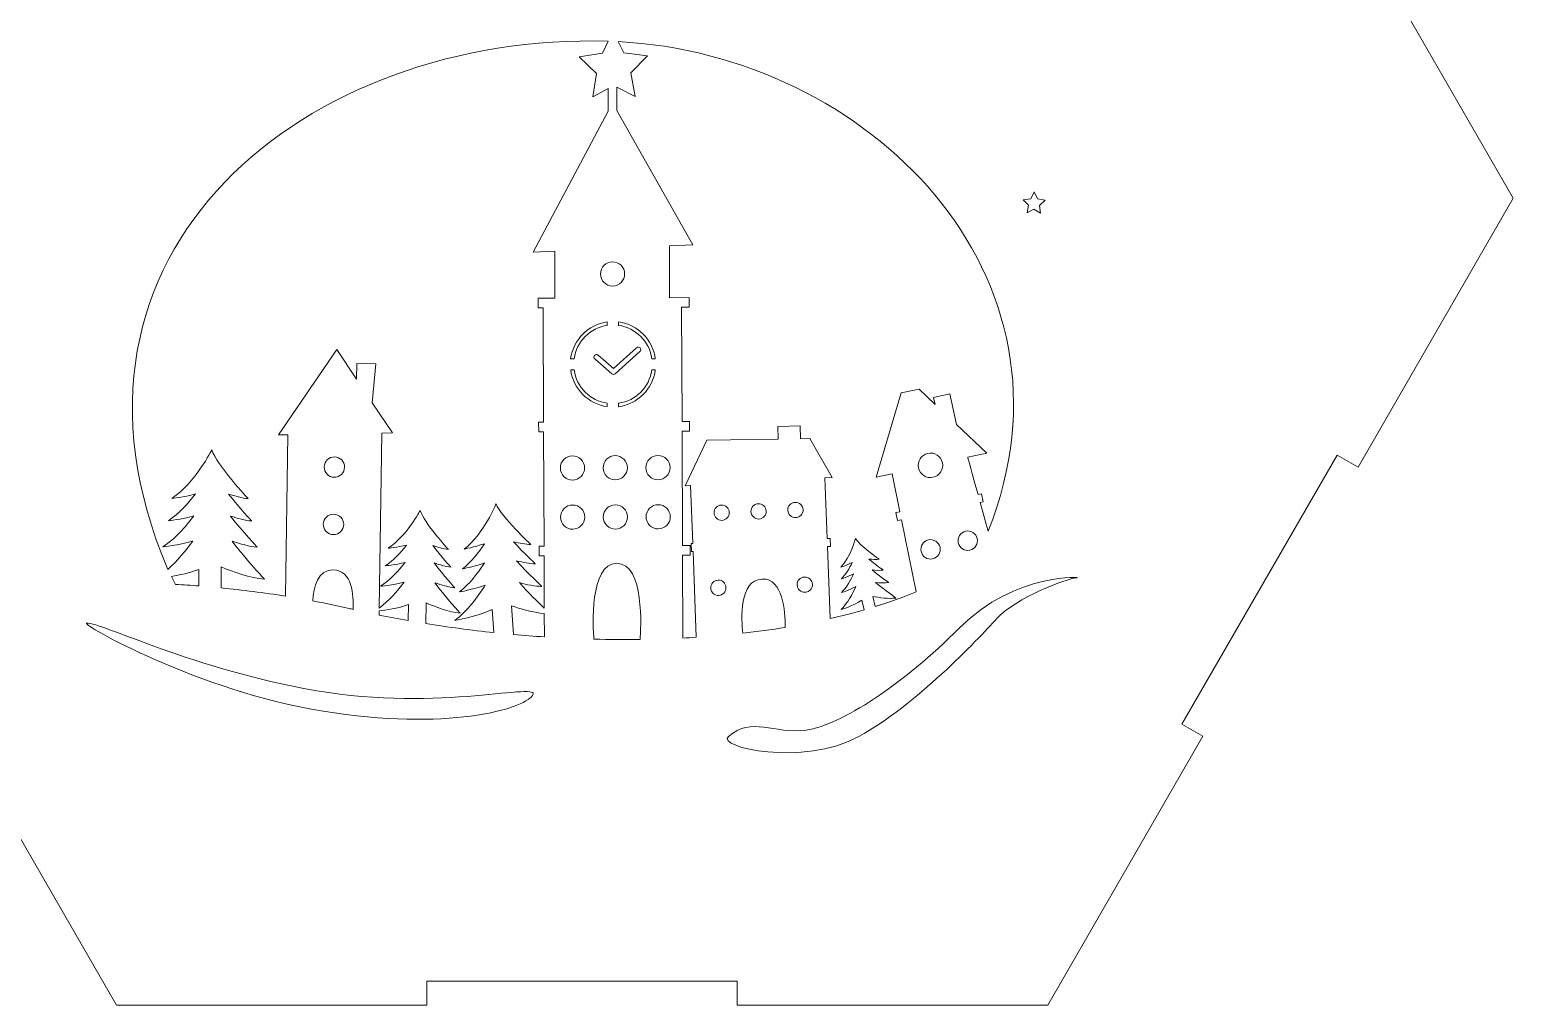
# Model space of a CAD drawing. Header units: millimetres. Extents: x -1983 to 1983, y -412 to 412.
# Drawn here: x 1643.4 to 1827.3, y 206.1 to 327 of the extents above; entities that cross this region are included whole.
import ezdxf

# ---------------------------------------------------------------- set-up
doc = ezdxf.new("R2010")
doc.units = ezdxf.units.MM
doc.header["$MEASUREMENT"] = 0
doc.layers.add('Camada 1', color=7, linetype='Continuous')

msp = doc.modelspace()

# ---------------------------------------------------------------- linework, layer by layer
at = {"layer": 'Camada 1', "color": 250, "lineweight": 9}
for points, knots in [([(1769.5867, 206.0891), (1769.5867, 206.0891), (1788.8317, 239.4223), (1788.8317, 239.4223), (1788.8317, 239.4223), (1788.8317, 239.4223), (1786.2337, 240.9223), (1786.2337, 240.9223), (1786.2337, 240.9223), (1786.2337, 240.9223), (1805.4787, 274.2557), (1805.4787, 274.2557), (1805.4787, 274.2557), (1805.4787, 274.2557), (1808.0767, 272.7557), (1808.0767, 272.7557), (1808.0767, 272.7557), (1808.0767, 272.7557), (1827.3218, 306.089), (1827.3218, 306.089), (1827.3218, 306.089), (1827.3218, 306.089), (1808.0767, 339.4223), (1808.0767, 339.4223), (1808.0767, 339.4223), (1808.0767, 339.4223), (1805.4787, 337.9223), (1805.4787, 337.9223), (1805.4787, 337.9223), (1805.4787, 337.9223), (1786.2337, 371.2556), (1786.2337, 371.2556), (1786.2337, 371.2556), (1786.2337, 371.2556), (1788.8317, 372.7556), (1788.8317, 372.7556), (1788.8317, 372.7556), (1788.8317, 372.7556), (1769.5867, 406.0889), (1769.5867, 406.0889), (1769.5867, 406.0889), (1769.5867, 406.0889), (1731.0968, 406.0889), (1731.0968, 406.0889), (1731.0968, 406.0889), (1731.0968, 406.0889), (1731.0968, 403.0889), (1731.0968, 403.0889), (1731.0968, 403.0889), (1731.0968, 403.0889), (1692.6068, 403.0889), (1692.6068, 403.0889), (1692.6068, 403.0889), (1692.6068, 403.0889), (1692.6068, 406.0889), (1692.6068, 406.0889), (1692.6068, 406.0889), (1692.6068, 406.0889), (1654.1168, 406.0889), (1654.1168, 406.0889), (1654.1168, 406.0889), (1654.1168, 406.0889), (1634.8719, 372.7556), (1634.8719, 372.7556), (1634.8719, 372.7556), (1634.8719, 372.7556), (1637.4699, 371.2556), (1637.4699, 371.2556), (1637.4699, 371.2556), (1637.4699, 371.2556), (1618.2249, 337.9223), (1618.2249, 337.9223), (1618.2249, 337.9223), (1618.2249, 337.9223), (1615.6269, 339.4223), (1615.6269, 339.4223), (1615.6269, 339.4223), (1615.6269, 339.4223), (1596.3818, 306.089), (1596.3818, 306.089), (1596.3818, 306.089), (1596.3818, 306.089), (1615.6269, 272.7557), (1615.6269, 272.7557), (1615.6269, 272.7557), (1615.6269, 272.7557), (1618.2249, 274.2557), (1618.2249, 274.2557), (1618.2249, 274.2557), (1618.2249, 274.2557), (1637.4699, 240.9223), (1637.4699, 240.9223), (1637.4699, 240.9223), (1637.4699, 240.9223), (1634.8719, 239.4223), (1634.8719, 239.4223), (1634.8719, 239.4223), (1634.8719, 239.4223), (1654.1168, 206.0891), (1654.1168, 206.0891), (1654.1168, 206.0891), (1654.1168, 206.0891), (1692.6068, 206.0891), (1692.6068, 206.0891), (1692.6068, 206.0891), (1692.6068, 206.0891), (1692.6068, 209.0891), (1692.6068, 209.0891), (1692.6068, 209.0891), (1692.6068, 209.0891), (1731.0968, 209.0891), (1731.0968, 209.0891), (1731.0968, 209.0891), (1731.0968, 209.0891), (1731.0968, 206.0891), (1731.0968, 206.0891), (1731.0968, 206.0891), (1731.0968, 206.0891), (1769.5867, 206.0891), (1769.5867, 206.0891)], [0, 0, 0, 0, 0.03225806, 0.03225806, 0.03225806, 0.03225806, 0.06451613, 0.06451613, 0.06451613, 0.06451613, 0.09677419, 0.09677419, 0.09677419, 0.09677419, 0.12903226, 0.12903226, 0.12903226, 0.12903226, 0.16129032, 0.16129032, 0.16129032, 0.16129032, 0.19354839, 0.19354839, 0.19354839, 0.19354839, 0.22580645, 0.22580645, 0.22580645, 0.22580645, 0.25806452, 0.25806452, 0.25806452, 0.25806452, 0.29032258, 0.29032258, 0.29032258, 0.29032258, 0.32258065, 0.32258065, 0.32258065, 0.32258065, 0.35483871, 0.35483871, 0.35483871, 0.35483871, 0.38709677, 0.38709677, 0.38709677, 0.38709677, 0.41935484, 0.41935484, 0.41935484, 0.41935484, 0.4516129, 0.4516129, 0.4516129, 0.4516129, 0.48387097, 0.48387097, 0.48387097, 0.48387097, 0.51612903, 0.51612903, 0.51612903, 0.51612903, 0.5483871, 0.5483871, 0.5483871, 0.5483871, 0.58064516, 0.58064516, 0.58064516, 0.58064516, 0.61290323, 0.61290323, 0.61290323, 0.61290323, 0.64516129, 0.64516129, 0.64516129, 0.64516129, 0.67741935, 0.67741935, 0.67741935, 0.67741935, 0.70967742, 0.70967742, 0.70967742, 0.70967742, 0.74193548, 0.74193548, 0.74193548, 0.74193548, 0.77419355, 0.77419355, 0.77419355, 0.77419355, 0.80645161, 0.80645161, 0.80645161, 0.80645161, 0.83870968, 0.83870968, 0.83870968, 0.83870968, 0.87096774, 0.87096774, 0.87096774, 0.87096774, 0.90322581, 0.90322581, 0.90322581, 0.90322581, 0.93548387, 0.93548387, 0.93548387, 0.93548387, 1, 1, 1, 1]), ([(1715.1071, 325.5365), (1677.8979, 326.6566), (1643.7084, 299.6467), (1660.4811, 260.0913), (1660.4811, 260.0913), (1661.6818, 261.1582), (1662.7397, 262.4259), (1663.6016, 263.6099), (1663.6016, 263.6099), (1661.7492, 263.0728), (1659.8833, 262.8977), (1659.8833, 262.8977), (1659.8833, 262.8977), (1661.3832, 263.8858), (1662.6984, 265.3529), (1663.7207, 266.725), (1663.7207, 266.725), (1662.1277, 266.2791), (1660.5651, 266.1322), (1660.5651, 266.1322), (1660.5651, 266.1322), (1661.8665, 266.9896), (1663.0102, 268.255), (1663.9063, 269.4481), (1663.9063, 269.4481), (1662.4436, 269.0369), (1661.0036, 268.9012), (1661.0036, 268.9012), (1661.0036, 268.9012), (1663.9009, 270.8097), (1665.946, 274.9287), (1665.946, 274.9287), (1665.946, 274.9287), (1666.5423, 273.02), (1670.462, 268.8679), (1670.462, 268.8679), (1670.462, 268.8679), (1669.7174, 268.9225), (1668.8206, 269.1684), (1668.0207, 269.4397), (1668.0207, 269.4397), (1669.3857, 267.7002), (1670.9004, 266.0956), (1670.9004, 266.0956), (1670.9004, 266.0956), (1670.0988, 266.1548), (1669.1349, 266.4167), (1668.2706, 266.7077), (1668.2706, 266.7077), (1669.829, 264.7135), (1671.5823, 262.8561), (1671.5823, 262.8561), (1671.5823, 262.8561), (1670.627, 262.9265), (1669.469, 263.2511), (1668.4527, 263.6012), (1668.4527, 263.6012), (1670.3022, 261.1963), (1672.4912, 258.8776), (1672.4912, 258.8776), (1672.4912, 258.8776), (1670.763, 259.0047), (1668.4606, 259.8519), (1667.1122, 260.4049), (1667.1122, 260.4049), (1667.1122, 260.4049), (1667.1122, 257.7981), (1667.1122, 257.7981), (1667.1122, 257.7981), (1669.7319, 257.5409), (1672.4035, 257.2066), (1675.0934, 256.7791), (1675.0934, 256.7791), (1675.0934, 256.7791), (1675.3922, 276.7722), (1675.3922, 276.7722), (1675.3922, 276.7722), (1675.3922, 276.7722), (1674.2235, 276.7504), (1674.2235, 276.7504), (1674.2235, 276.7504), (1674.2235, 276.7504), (1681.4404, 287.3496), (1681.4404, 287.3496), (1681.4404, 287.3496), (1681.4404, 287.3496), (1683.8942, 283.6763), (1683.8942, 283.6763), (1683.8942, 283.6763), (1683.8942, 283.6763), (1683.923, 285.6068), (1683.923, 285.6068), (1683.923, 285.6068), (1683.923, 285.6068), (1686.2936, 285.5715), (1686.2936, 285.5715), (1686.2936, 285.5715), (1686.2936, 285.5715), (1685.8499, 280.7485), (1685.8499, 280.7485), (1685.8499, 280.7485), (1685.8499, 280.7485), (1688.3449, 277.0132), (1688.3449, 277.0132), (1688.3449, 277.0132), (1688.3449, 277.0132), (1687.0182, 276.9888), (1687.0182, 276.9888), (1687.0182, 276.9888), (1687.0182, 276.9888), (1686.6943, 255.3106), (1686.6943, 255.3106), (1686.6943, 255.3106), (1687.8967, 256.2132), (1688.954, 257.4102), (1689.7876, 258.5165), (1689.7876, 258.5165), (1688.3196, 258.1172), (1686.8461, 258.0033), (1686.8461, 258.0033), (1686.8461, 258.0033), (1688.0416, 258.7631), (1689.0982, 259.9029), (1689.9222, 260.9714), (1689.9222, 260.9714), (1688.6601, 260.6408), (1687.4259, 260.5455), (1687.4259, 260.5455), (1687.4259, 260.5455), (1688.4635, 261.2045), (1689.3821, 262.1876), (1690.1043, 263.1168), (1690.1043, 263.1168), (1688.9451, 262.8116), (1687.808, 262.7234), (1687.808, 262.7234), (1687.808, 262.7234), (1690.1178, 264.1907), (1691.7846, 267.4123), (1691.7846, 267.4123), (1691.7846, 267.4123), (1692.2301, 265.8991), (1695.2669, 262.5733), (1695.2669, 262.5733), (1695.2669, 262.5733), (1694.6802, 262.6264), (1693.9762, 262.8319), (1693.349, 263.0563), (1693.349, 263.0563), (1694.4028, 261.6663), (1695.5763, 260.381), (1695.5763, 260.381), (1695.5763, 260.381), (1694.9448, 260.4383), (1694.1882, 260.6574), (1693.5105, 260.8986), (1693.5105, 260.8986), (1694.7134, 259.3054), (1696.0715, 257.8173), (1696.0715, 257.8173), (1696.0715, 257.8173), (1695.3191, 257.8853), (1694.4099, 258.1566), (1693.6132, 258.446), (1693.6132, 258.446), (1695.0401, 256.525), (1696.7363, 254.6675), (1696.7363, 254.6675), (1696.7363, 254.6675), (1695.375, 254.7906), (1693.5702, 255.4892), (1692.5142, 255.9431), (1692.5142, 255.9431), (1692.5142, 255.9431), (1692.4719, 253.3902), (1692.4719, 253.3902), (1692.4719, 253.3902), (1695.2633, 252.9395), (1698.0887, 252.5638), (1700.9266, 252.2648), (1700.9266, 252.2648), (1700.9266, 252.2648), (1700.7218, 255.1398), (1700.7218, 255.1398), (1700.7218, 255.1398), (1698.6569, 254.2009), (1696.0913, 253.7744), (1696.0913, 253.7744), (1696.0913, 253.7744), (1697.6162, 254.9422), (1698.8938, 256.6342), (1699.8458, 258.1596), (1699.8458, 258.1596), (1698.2594, 257.5743), (1696.6389, 257.3043), (1696.6389, 257.3043), (1696.6389, 257.3043), (1697.8887, 258.2624), (1698.9474, 259.6272), (1699.7557, 260.8909), (1699.7557, 260.8909), (1698.3904, 260.4018), (1697.0333, 260.1758), (1697.0333, 260.1758), (1697.0333, 260.1758), (1698.118, 261.0066), (1699.0393, 262.1846), (1699.7484, 263.2841), (1699.7484, 263.2841), (1698.4946, 262.8333), (1697.2439, 262.6248), (1697.2439, 262.6248), (1697.2439, 262.6248), (1699.6584, 264.4746), (1701.1905, 268.2042), (1701.1905, 268.2042), (1701.1905, 268.2042), (1701.831, 266.5721), (1705.5174, 263.1853), (1705.5174, 263.1853), (1705.5174, 263.1853), (1704.8629, 263.1869), (1704.0634, 263.3459), (1703.3468, 263.5331), (1703.3468, 263.5331), (1704.6494, 262.0973), (1706.0739, 260.788), (1706.0739, 260.788), (1706.0739, 260.788), (1705.369, 260.7901), (1704.51, 260.9592), (1703.736, 261.1596), (1703.736, 261.1596), (1705.2233, 259.513), (1706.872, 257.9979), (1706.872, 257.9979), (1706.872, 257.9979), (1706.0323, 257.9998), (1704.9993, 258.2116), (1704.089, 258.4543), (1704.089, 258.4543), (1705.1933, 257.2118), (1706.4117, 256.0071), (1707.1703, 255.2781), (1707.1703, 255.2781), (1707.1703, 255.2781), (1707.1458, 261.798), (1707.1458, 261.798), (1707.1458, 261.798), (1707.1458, 261.798), (1706.5321, 261.7957), (1706.5321, 261.7957), (1706.5321, 261.7957), (1706.5321, 261.7957), (1706.5277, 262.9812), (1706.5277, 262.9812), (1706.5277, 262.9812), (1706.5277, 262.9812), (1707.1413, 262.9833), (1707.1413, 262.9833), (1707.1413, 262.9833), (1707.1413, 262.9833), (1707.0878, 277.1595), (1707.0878, 277.1595), (1707.0878, 277.1595), (1707.0878, 277.1595), (1706.4743, 277.1573), (1706.4743, 277.1573), (1706.4743, 277.1573), (1706.4743, 277.1573), (1706.4697, 278.3424), (1706.4697, 278.3424), (1706.4697, 278.3424), (1706.4697, 278.3424), (1707.0833, 278.3446), (1707.0833, 278.3446), (1707.0833, 278.3446), (1707.0833, 278.3446), (1707.0297, 292.5209), (1707.0297, 292.5209), (1707.0297, 292.5209), (1707.0297, 292.5209), (1706.4163, 292.5185), (1706.4163, 292.5185), (1706.4163, 292.5185), (1706.4163, 292.5185), (1706.4117, 293.7039), (1706.4117, 293.7039), (1706.4117, 293.7039), (1706.4117, 293.7039), (1708.4973, 293.7116), (1708.4973, 293.7116), (1708.4973, 293.7116), (1708.4973, 293.7116), (1708.4753, 299.5295), (1708.4753, 299.5295), (1708.4753, 299.5295), (1708.4753, 299.5295), (1705.8125, 299.4095), (1705.8125, 299.4095), (1705.8125, 299.4095), (1705.8125, 299.4095), (1715.0958, 316.8815), (1715.0958, 316.8815), (1715.0958, 316.8815), (1715.0958, 316.8815), (1715.0853, 319.6688), (1715.0853, 319.6688), (1715.0853, 319.6688), (1715.0853, 319.6688), (1713.1717, 318.6283), (1713.1717, 318.6283), (1713.1717, 318.6283), (1713.1717, 318.6283), (1713.6321, 321.5602), (1713.6321, 321.5602), (1713.6321, 321.5602), (1713.6321, 321.5602), (1711.478, 323.6021), (1711.478, 323.6021), (1711.478, 323.6021), (1711.478, 323.6021), (1714.4088, 324.0701), (1714.4088, 324.0701), (1714.4088, 324.0701), (1714.4088, 324.0701), (1715.1071, 325.5365), (1715.1071, 325.5365)], [0, 0, 0, 0, 0.01204819, 0.01204819, 0.01204819, 0.01204819, 0.02409639, 0.02409639, 0.02409639, 0.02409639, 0.03614458, 0.03614458, 0.03614458, 0.03614458, 0.04819277, 0.04819277, 0.04819277, 0.04819277, 0.06024096, 0.06024096, 0.06024096, 0.06024096, 0.07228916, 0.07228916, 0.07228916, 0.07228916, 0.08433735, 0.08433735, 0.08433735, 0.08433735, 0.09638554, 0.09638554, 0.09638554, 0.09638554, 0.10843373, 0.10843373, 0.10843373, 0.10843373, 0.12048193, 0.12048193, 0.12048193, 0.12048193, 0.13253012, 0.13253012, 0.13253012, 0.13253012, 0.14457831, 0.14457831, 0.14457831, 0.14457831, 0.15662651, 0.15662651, 0.15662651, 0.15662651, 0.1686747, 0.1686747, 0.1686747, 0.1686747, 0.18072289, 0.18072289, 0.18072289, 0.18072289, 0.19277108, 0.19277108, 0.19277108, 0.19277108, 0.20481928, 0.20481928, 0.20481928, 0.20481928, 0.21686747, 0.21686747, 0.21686747, 0.21686747, 0.22891566, 0.22891566, 0.22891566, 0.22891566, 0.24096386, 0.24096386, 0.24096386, 0.24096386, 0.25301205, 0.25301205, 0.25301205, 0.25301205, 0.26506024, 0.26506024, 0.26506024, 0.26506024, 0.27710843, 0.27710843, 0.27710843, 0.27710843, 0.28915663, 0.28915663, 0.28915663, 0.28915663, 0.30120482, 0.30120482, 0.30120482, 0.30120482, 0.31325301, 0.31325301, 0.31325301, 0.31325301, 0.3253012, 0.3253012, 0.3253012, 0.3253012, 0.3373494, 0.3373494, 0.3373494, 0.3373494, 0.34939759, 0.34939759, 0.34939759, 0.34939759, 0.36144578, 0.36144578, 0.36144578, 0.36144578, 0.37349398, 0.37349398, 0.37349398, 0.37349398, 0.38554217, 0.38554217, 0.38554217, 0.38554217, 0.39759036, 0.39759036, 0.39759036, 0.39759036, 0.40963855, 0.40963855, 0.40963855, 0.40963855, 0.42168675, 0.42168675, 0.42168675, 0.42168675, 0.43373494, 0.43373494, 0.43373494, 0.43373494, 0.44578313, 0.44578313, 0.44578313, 0.44578313, 0.45783133, 0.45783133, 0.45783133, 0.45783133, 0.46987952, 0.46987952, 0.46987952, 0.46987952, 0.48192771, 0.48192771, 0.48192771, 0.48192771, 0.4939759, 0.4939759, 0.4939759, 0.4939759, 0.5060241, 0.5060241, 0.5060241, 0.5060241, 0.51807229, 0.51807229, 0.51807229, 0.51807229, 0.53012048, 0.53012048, 0.53012048, 0.53012048, 0.54216867, 0.54216867, 0.54216867, 0.54216867, 0.55421687, 0.55421687, 0.55421687, 0.55421687, 0.56626506, 0.56626506, 0.56626506, 0.56626506, 0.57831325, 0.57831325, 0.57831325, 0.57831325, 0.59036145, 0.59036145, 0.59036145, 0.59036145, 0.60240964, 0.60240964, 0.60240964, 0.60240964, 0.61445783, 0.61445783, 0.61445783, 0.61445783, 0.62650602, 0.62650602, 0.62650602, 0.62650602, 0.63855422, 0.63855422, 0.63855422, 0.63855422, 0.65060241, 0.65060241, 0.65060241, 0.65060241, 0.6626506, 0.6626506, 0.6626506, 0.6626506, 0.6746988, 0.6746988, 0.6746988, 0.6746988, 0.68674699, 0.68674699, 0.68674699, 0.68674699, 0.69879518, 0.69879518, 0.69879518, 0.69879518, 0.71084337, 0.71084337, 0.71084337, 0.71084337, 0.72289157, 0.72289157, 0.72289157, 0.72289157, 0.73493976, 0.73493976, 0.73493976, 0.73493976, 0.74698795, 0.74698795, 0.74698795, 0.74698795, 0.75903614, 0.75903614, 0.75903614, 0.75903614, 0.77108434, 0.77108434, 0.77108434, 0.77108434, 0.78313253, 0.78313253, 0.78313253, 0.78313253, 0.79518072, 0.79518072, 0.79518072, 0.79518072, 0.80722892, 0.80722892, 0.80722892, 0.80722892, 0.81927711, 0.81927711, 0.81927711, 0.81927711, 0.8313253, 0.8313253, 0.8313253, 0.8313253, 0.84337349, 0.84337349, 0.84337349, 0.84337349, 0.85542169, 0.85542169, 0.85542169, 0.85542169, 0.86746988, 0.86746988, 0.86746988, 0.86746988, 0.87951807, 0.87951807, 0.87951807, 0.87951807, 0.89156627, 0.89156627, 0.89156627, 0.89156627, 0.90361446, 0.90361446, 0.90361446, 0.90361446, 0.91566265, 0.91566265, 0.91566265, 0.91566265, 0.92771084, 0.92771084, 0.92771084, 0.92771084, 0.93975904, 0.93975904, 0.93975904, 0.93975904, 0.95180723, 0.95180723, 0.95180723, 0.95180723, 0.96385542, 0.96385542, 0.96385542, 0.96385542, 0.97590361, 0.97590361, 0.97590361, 0.97590361, 1, 1, 1, 1]), ([(1716.3297, 325.489), (1716.3297, 325.489), (1717.0359, 324.1071), (1717.0359, 324.1071), (1717.0359, 324.1071), (1717.0359, 324.1071), (1719.9791, 323.7216), (1719.9791, 323.7216), (1719.9791, 323.7216), (1719.9791, 323.7216), (1717.8827, 321.6201), (1717.8827, 321.6201), (1717.8827, 321.6201), (1717.8827, 321.6201), (1718.4256, 318.7018), (1718.4256, 318.7018), (1718.4256, 318.7018), (1718.4256, 318.7018), (1716.1584, 319.8532), (1716.1584, 319.8532), (1716.1584, 319.8532), (1716.1584, 319.8532), (1716.1696, 316.9555), (1716.1696, 316.9555), (1716.1696, 316.9555), (1716.1696, 316.9555), (1725.595, 300.3006), (1725.595, 300.3006), (1725.595, 300.3006), (1725.595, 300.3006), (1722.6792, 300.1693), (1722.6792, 300.1693), (1722.6792, 300.1693), (1722.6792, 300.1693), (1722.7036, 293.7654), (1722.7036, 293.7654), (1722.7036, 293.7654), (1722.7036, 293.7654), (1725.129, 293.7743), (1725.129, 293.7743), (1725.129, 293.7743), (1725.129, 293.7743), (1725.1335, 292.5892), (1725.1335, 292.5892), (1725.1335, 292.5892), (1725.1335, 292.5892), (1724.2001, 292.5859), (1724.2001, 292.5859), (1724.2001, 292.5859), (1724.2001, 292.5859), (1724.2535, 278.4096), (1724.2535, 278.4096), (1724.2535, 278.4096), (1724.2535, 278.4096), (1725.1871, 278.4133), (1725.1871, 278.4133), (1725.1871, 278.4133), (1725.1871, 278.4133), (1725.1915, 277.2278), (1725.1915, 277.2278), (1725.1915, 277.2278), (1725.1915, 277.2278), (1724.258, 277.2243), (1724.258, 277.2243), (1724.258, 277.2243), (1724.258, 277.2243), (1724.3116, 263.048), (1724.3116, 263.048), (1724.3116, 263.048), (1724.3116, 263.048), (1725.2449, 263.0515), (1725.2449, 263.0515), (1725.2449, 263.0515), (1725.2449, 263.0515), (1725.2496, 261.8666), (1725.2496, 261.8666), (1725.2496, 261.8666), (1725.2496, 261.8666), (1724.3158, 261.8629), (1724.3158, 261.8629), (1724.3158, 261.8629), (1724.3158, 261.8629), (1724.3548, 251.5915), (1724.3548, 251.5915), (1724.3548, 251.5915), (1724.9053, 251.6202), (1725.4541, 251.6521), (1726.0008, 251.6874), (1726.0008, 251.6874), (1726.0008, 251.6874), (1725.6155, 262.3171), (1725.6155, 262.3171), (1725.6155, 262.3171), (1725.6155, 262.3171), (1725.425, 262.3101), (1725.425, 262.3101), (1725.425, 262.3101), (1725.425, 262.3101), (1725.3881, 263.3201), (1725.3881, 263.3201), (1725.3881, 263.3201), (1725.3881, 263.3201), (1725.5788, 263.3271), (1725.5788, 263.3271), (1725.5788, 263.3271), (1725.5788, 263.3271), (1725.3193, 270.4738), (1725.3193, 270.4738), (1725.3193, 270.4738), (1725.3193, 270.4738), (1724.6258, 270.434), (1724.6258, 270.434), (1724.6258, 270.434), (1724.6258, 270.434), (1727.3275, 276.0937), (1727.3275, 276.0937), (1727.3275, 276.0937), (1727.3275, 276.0937), (1736.1703, 276.2395), (1736.1703, 276.2395), (1736.1703, 276.2395), (1736.1703, 276.2395), (1736.1139, 277.803), (1736.1139, 277.803), (1736.1139, 277.803), (1736.1139, 277.803), (1738.8909, 277.9039), (1738.8909, 277.9039), (1738.8909, 277.9039), (1738.8909, 277.9039), (1738.9496, 276.2852), (1738.9496, 276.2852), (1738.9496, 276.2852), (1738.9496, 276.2852), (1740.0865, 276.3041), (1740.0865, 276.3041), (1740.0865, 276.3041), (1740.0865, 276.3041), (1742.8532, 271.4743), (1742.8532, 271.4743), (1742.8532, 271.4743), (1742.8532, 271.4743), (1741.9702, 271.4242), (1741.9702, 271.4242), (1741.9702, 271.4242), (1741.9702, 271.4242), (1742.2421, 263.9314), (1742.2421, 263.9314), (1742.2421, 263.9314), (1742.2421, 263.9314), (1742.6217, 263.9452), (1742.6217, 263.9452), (1742.6217, 263.9452), (1742.6217, 263.9452), (1742.6583, 262.9354), (1742.6583, 262.9354), (1742.6583, 262.9354), (1742.6583, 262.9354), (1742.2786, 262.9214), (1742.2786, 262.9214), (1742.2786, 262.9214), (1742.2786, 262.9214), (1742.6025, 253.9937), (1742.6025, 253.9937), (1742.6025, 253.9937), (1744.047, 254.3221), (1745.4534, 254.6822), (1746.8167, 255.0751), (1746.8167, 255.0751), (1746.8167, 255.0751), (1746.5566, 256.2919), (1746.5566, 256.2919), (1746.5566, 256.2919), (1745.4336, 255.5779), (1743.9779, 255.1206), (1743.9779, 255.1206), (1743.9779, 255.1206), (1744.7682, 255.9238), (1745.3727, 257.0112), (1745.8014, 257.9747), (1745.8014, 257.9747), (1744.9273, 257.5053), (1744.0077, 257.2165), (1744.0077, 257.2165), (1744.0077, 257.2165), (1744.6559, 257.875), (1745.1597, 258.7543), (1745.5262, 259.5542), (1745.5262, 259.5542), (1744.7731, 259.1587), (1744.0027, 258.9169), (1744.0027, 258.9169), (1744.0027, 258.9169), (1744.5651, 259.488), (1745.0043, 260.2478), (1745.3268, 260.9441), (1745.3268, 260.9441), (1744.6351, 260.5801), (1743.9257, 260.3569), (1743.9257, 260.3569), (1743.9257, 260.3569), (1745.1773, 261.6286), (1745.763, 263.9202), (1745.763, 263.9202), (1745.763, 263.9202), (1746.2685, 263.0243), (1748.6867, 261.3573), (1748.6867, 261.3573), (1748.6867, 261.3573), (1748.3062, 261.3047), (1747.8286, 261.3321), (1747.3973, 261.3826), (1747.3973, 261.3826), (1748.2709, 260.6543), (1749.2054, 260.0103), (1749.2054, 260.0103), (1749.2054, 260.0103), (1748.7956, 259.9536), (1748.2828, 259.9815), (1747.8167, 260.0351), (1747.8167, 260.0351), (1748.815, 259.1998), (1749.8969, 258.4542), (1749.8969, 258.4542), (1749.8969, 258.4542), (1749.4085, 258.3866), (1748.7913, 258.4252), (1748.2425, 258.4921), (1748.2425, 258.4921), (1749.4314, 257.4816), (1750.7818, 256.5505), (1750.7818, 256.5505), (1750.7818, 256.5505), (1749.899, 256.4287), (1748.6495, 256.6071), (1747.9119, 256.7402), (1747.9119, 256.7402), (1747.9119, 256.7402), (1748.1808, 255.4833), (1748.1808, 255.4833), (1748.1808, 255.4833), (1749.9584, 256.036), (1751.656, 256.646), (1753.2622, 257.3153), (1753.2622, 257.3153), (1753.2622, 257.3153), (1751.4534, 266.2541), (1751.4534, 266.2541), (1751.4534, 266.2541), (1751.4534, 266.2541), (1750.9858, 266.1518), (1750.9858, 266.1518), (1750.9858, 266.1518), (1750.9858, 266.1518), (1750.77, 267.139), (1750.77, 267.139), (1750.77, 267.139), (1750.77, 267.139), (1751.2529, 267.2445), (1751.2529, 267.2445), (1751.2529, 267.2445), (1751.2529, 267.2445), (1750.3008, 271.9498), (1750.3008, 271.9498), (1750.3008, 271.9498), (1750.3008, 271.9498), (1748.3264, 271.5182), (1748.3264, 271.5182), (1748.3264, 271.5182), (1748.3264, 271.5182), (1751.4103, 281.9551), (1751.4103, 281.9551), (1751.4103, 281.9551), (1751.4103, 281.9551), (1753.6317, 282.4407), (1753.6317, 282.4407), (1753.6317, 282.4407), (1753.6317, 282.4407), (1755.6404, 280.5435), (1755.6404, 280.5435), (1755.6404, 280.5435), (1755.6404, 280.5435), (1755.4498, 281.4157), (1755.4498, 281.4157), (1755.4498, 281.4157), (1755.4498, 281.4157), (1757.4456, 281.8522), (1757.4456, 281.8522), (1757.4456, 281.8522), (1757.4456, 281.8522), (1758.276, 278.0539), (1758.276, 278.0539), (1758.276, 278.0539), (1758.276, 278.0539), (1762.0244, 274.5135), (1762.0244, 274.5135), (1762.0244, 274.5135), (1762.0244, 274.5135), (1759.6798, 274.0006), (1759.6798, 274.0006), (1759.6798, 274.0006), (1759.6798, 274.0006), (1760.2347, 271.9652), (1760.9499, 269.3648), (1760.9499, 269.3648), (1760.9499, 269.3648), (1761.3847, 269.46), (1761.3847, 269.46), (1761.3847, 269.46), (1761.3847, 269.46), (1761.6005, 268.4729), (1761.6005, 268.4729), (1761.6005, 268.4729), (1761.6005, 268.4729), (1761.2183, 268.3893), (1761.2183, 268.3893), (1761.2183, 268.3893), (1761.5366, 267.2333), (1761.8755, 266.0076), (1762.2039, 264.8256), (1762.2039, 264.8256), (1774.8986, 296.5941), (1747.1513, 323.9662), (1716.3297, 325.489)], [0, 0, 0, 0, 0.01219512, 0.01219512, 0.01219512, 0.01219512, 0.02439024, 0.02439024, 0.02439024, 0.02439024, 0.03658537, 0.03658537, 0.03658537, 0.03658537, 0.04878049, 0.04878049, 0.04878049, 0.04878049, 0.06097561, 0.06097561, 0.06097561, 0.06097561, 0.07317073, 0.07317073, 0.07317073, 0.07317073, 0.08536585, 0.08536585, 0.08536585, 0.08536585, 0.09756098, 0.09756098, 0.09756098, 0.09756098, 0.1097561, 0.1097561, 0.1097561, 0.1097561, 0.12195122, 0.12195122, 0.12195122, 0.12195122, 0.13414634, 0.13414634, 0.13414634, 0.13414634, 0.14634146, 0.14634146, 0.14634146, 0.14634146, 0.15853659, 0.15853659, 0.15853659, 0.15853659, 0.17073171, 0.17073171, 0.17073171, 0.17073171, 0.18292683, 0.18292683, 0.18292683, 0.18292683, 0.19512195, 0.19512195, 0.19512195, 0.19512195, 0.20731707, 0.20731707, 0.20731707, 0.20731707, 0.2195122, 0.2195122, 0.2195122, 0.2195122, 0.23170732, 0.23170732, 0.23170732, 0.23170732, 0.24390244, 0.24390244, 0.24390244, 0.24390244, 0.25609756, 0.25609756, 0.25609756, 0.25609756, 0.26829268, 0.26829268, 0.26829268, 0.26829268, 0.2804878, 0.2804878, 0.2804878, 0.2804878, 0.29268293, 0.29268293, 0.29268293, 0.29268293, 0.30487805, 0.30487805, 0.30487805, 0.30487805, 0.31707317, 0.31707317, 0.31707317, 0.31707317, 0.32926829, 0.32926829, 0.32926829, 0.32926829, 0.34146341, 0.34146341, 0.34146341, 0.34146341, 0.35365854, 0.35365854, 0.35365854, 0.35365854, 0.36585366, 0.36585366, 0.36585366, 0.36585366, 0.37804878, 0.37804878, 0.37804878, 0.37804878, 0.3902439, 0.3902439, 0.3902439, 0.3902439, 0.40243902, 0.40243902, 0.40243902, 0.40243902, 0.41463415, 0.41463415, 0.41463415, 0.41463415, 0.42682927, 0.42682927, 0.42682927, 0.42682927, 0.43902439, 0.43902439, 0.43902439, 0.43902439, 0.45121951, 0.45121951, 0.45121951, 0.45121951, 0.46341463, 0.46341463, 0.46341463, 0.46341463, 0.47560976, 0.47560976, 0.47560976, 0.47560976, 0.48780488, 0.48780488, 0.48780488, 0.48780488, 0.5, 0.5, 0.5, 0.5, 0.51219512, 0.51219512, 0.51219512, 0.51219512, 0.52439024, 0.52439024, 0.52439024, 0.52439024, 0.53658537, 0.53658537, 0.53658537, 0.53658537, 0.54878049, 0.54878049, 0.54878049, 0.54878049, 0.56097561, 0.56097561, 0.56097561, 0.56097561, 0.57317073, 0.57317073, 0.57317073, 0.57317073, 0.58536585, 0.58536585, 0.58536585, 0.58536585, 0.59756098, 0.59756098, 0.59756098, 0.59756098, 0.6097561, 0.6097561, 0.6097561, 0.6097561, 0.62195122, 0.62195122, 0.62195122, 0.62195122, 0.63414634, 0.63414634, 0.63414634, 0.63414634, 0.64634146, 0.64634146, 0.64634146, 0.64634146, 0.65853659, 0.65853659, 0.65853659, 0.65853659, 0.67073171, 0.67073171, 0.67073171, 0.67073171, 0.68292683, 0.68292683, 0.68292683, 0.68292683, 0.69512195, 0.69512195, 0.69512195, 0.69512195, 0.70731707, 0.70731707, 0.70731707, 0.70731707, 0.7195122, 0.7195122, 0.7195122, 0.7195122, 0.73170732, 0.73170732, 0.73170732, 0.73170732, 0.74390244, 0.74390244, 0.74390244, 0.74390244, 0.75609756, 0.75609756, 0.75609756, 0.75609756, 0.76829268, 0.76829268, 0.76829268, 0.76829268, 0.7804878, 0.7804878, 0.7804878, 0.7804878, 0.79268293, 0.79268293, 0.79268293, 0.79268293, 0.80487805, 0.80487805, 0.80487805, 0.80487805, 0.81707317, 0.81707317, 0.81707317, 0.81707317, 0.82926829, 0.82926829, 0.82926829, 0.82926829, 0.84146341, 0.84146341, 0.84146341, 0.84146341, 0.85365854, 0.85365854, 0.85365854, 0.85365854, 0.86585366, 0.86585366, 0.86585366, 0.86585366, 0.87804878, 0.87804878, 0.87804878, 0.87804878, 0.8902439, 0.8902439, 0.8902439, 0.8902439, 0.90243902, 0.90243902, 0.90243902, 0.90243902, 0.91463415, 0.91463415, 0.91463415, 0.91463415, 0.92682927, 0.92682927, 0.92682927, 0.92682927, 0.93902439, 0.93902439, 0.93902439, 0.93902439, 0.95121951, 0.95121951, 0.95121951, 0.95121951, 0.96341463, 0.96341463, 0.96341463, 0.96341463, 0.97560976, 0.97560976, 0.97560976, 0.97560976, 1, 1, 1, 1]), ([(1768.7128, 304.2533), (1768.7128, 304.2533), (1767.8773, 304.7106), (1767.8773, 304.7106), (1767.8773, 304.7106), (1767.8773, 304.7106), (1767.0267, 304.2816), (1767.0267, 304.2816), (1767.0267, 304.2816), (1767.0267, 304.2816), (1767.2038, 305.2177), (1767.2038, 305.2177), (1767.2038, 305.2177), (1767.2038, 305.2177), (1766.5326, 305.8938), (1766.5326, 305.8938), (1766.5326, 305.8938), (1766.5326, 305.8938), (1767.4774, 306.015), (1767.4774, 306.015), (1767.4774, 306.015), (1767.4774, 306.015), (1767.9134, 306.8618), (1767.9134, 306.8618), (1767.9134, 306.8618), (1767.9134, 306.8618), (1768.3205, 306.0008), (1768.3205, 306.0008), (1768.3205, 306.0008), (1768.3205, 306.0008), (1769.2607, 305.8482), (1769.2607, 305.8482), (1769.2607, 305.8482), (1769.2607, 305.8482), (1768.5675, 305.1948), (1768.5675, 305.1948), (1768.5675, 305.1948), (1768.5675, 305.1948), (1768.7128, 304.2533), (1768.7128, 304.2533)], [0, 0, 0, 0, 0.09090909, 0.09090909, 0.09090909, 0.09090909, 0.18181818, 0.18181818, 0.18181818, 0.18181818, 0.27272727, 0.27272727, 0.27272727, 0.27272727, 0.36363636, 0.36363636, 0.36363636, 0.36363636, 0.45454545, 0.45454545, 0.45454545, 0.45454545, 0.54545455, 0.54545455, 0.54545455, 0.54545455, 0.63636364, 0.63636364, 0.63636364, 0.63636364, 0.72727273, 0.72727273, 0.72727273, 0.72727273, 0.81818182, 0.81818182, 0.81818182, 0.81818182, 1, 1, 1, 1]), ([(1717.1368, 296.717), (1717.1403, 295.8878), (1716.4705, 295.2129), (1715.6412, 295.2099), (1715.6412, 295.2099), (1714.8122, 295.2068), (1714.1371, 295.8764), (1714.134, 296.7057), (1714.134, 296.7057), (1714.131, 297.5349), (1714.8007, 298.21), (1715.6299, 298.2129), (1715.6299, 298.2129), (1716.4591, 298.2159), (1717.134, 297.5464), (1717.1368, 296.717)], [0, 0, 0, 0, 0.2, 0.2, 0.2, 0.2, 0.4, 0.4, 0.4, 0.4, 0.6, 0.6, 0.6, 0.6, 1, 1, 1, 1]), ([(1710.8677, 286.2043), (1711.1726, 288.3351), (1712.8572, 290.021), (1714.987, 290.3286), (1714.987, 290.3286), (1714.987, 290.3286), (1714.987, 290.755), (1714.987, 290.755), (1714.987, 290.755), (1712.6234, 290.4414), (1710.7519, 288.5687), (1710.4413, 286.2043), (1710.4413, 286.2043), (1710.4413, 286.2043), (1710.8677, 286.2043), (1710.8677, 286.2043)], [0, 0, 0, 0, 0.2, 0.2, 0.2, 0.2, 0.4, 0.4, 0.4, 0.4, 0.6, 0.6, 0.6, 0.6, 1, 1, 1, 1]), ([(1716.3839, 290.3307), (1718.5079, 290.0323), (1720.2049, 288.3375), (1720.5105, 286.2043), (1720.5105, 286.2043), (1720.5105, 286.2043), (1720.9369, 286.2043), (1720.9369, 286.2043), (1720.9369, 286.2043), (1720.6252, 288.5717), (1718.7485, 290.4474), (1716.3839, 290.7563), (1716.3839, 290.7563), (1716.3839, 290.7563), (1716.3839, 290.3307), (1716.3839, 290.3307)], [0, 0, 0, 0, 0.2, 0.2, 0.2, 0.2, 0.4, 0.4, 0.4, 0.4, 0.6, 0.6, 0.6, 0.6, 1, 1, 1, 1]), ([(1715.7691, 284.2544), (1715.6873, 284.249), (1715.6044, 284.2748), (1715.5391, 284.3321), (1715.5391, 284.3321), (1715.5391, 284.3321), (1713.4373, 286.1709), (1713.4373, 286.1709), (1713.4373, 286.1709), (1713.3051, 286.2865), (1713.292, 286.487), (1713.4072, 286.6188), (1713.4072, 286.6188), (1713.5227, 286.751), (1713.7231, 286.7644), (1713.855, 286.6487), (1713.855, 286.6487), (1713.855, 286.6487), (1715.7451, 284.9949), (1715.7451, 284.9949), (1715.7451, 284.9949), (1715.7451, 284.9949), (1718.6044, 287.5567), (1718.6044, 287.5567), (1718.6044, 287.5567), (1718.7349, 287.6733), (1718.9357, 287.6627), (1719.0526, 287.532), (1719.0526, 287.532), (1719.1693, 287.4018), (1719.1586, 287.201), (1719.028, 287.0838), (1719.028, 287.0838), (1719.028, 287.0838), (1715.9596, 284.3345), (1715.9596, 284.3345), (1715.9596, 284.3345), (1715.9053, 284.2856), (1715.8377, 284.2589), (1715.7691, 284.2544)], [0, 0, 0, 0, 0.09090909, 0.09090909, 0.09090909, 0.09090909, 0.18181818, 0.18181818, 0.18181818, 0.18181818, 0.27272727, 0.27272727, 0.27272727, 0.27272727, 0.36363636, 0.36363636, 0.36363636, 0.36363636, 0.45454545, 0.45454545, 0.45454545, 0.45454545, 0.54545455, 0.54545455, 0.54545455, 0.54545455, 0.63636364, 0.63636364, 0.63636364, 0.63636364, 0.72727273, 0.72727273, 0.72727273, 0.72727273, 0.81818182, 0.81818182, 0.81818182, 0.81818182, 1, 1, 1, 1]), ([(1714.987, 280.6876), (1712.8588, 280.9947), (1711.175, 282.6787), (1710.8684, 284.8074), (1710.8684, 284.8074), (1710.8684, 284.8074), (1710.442, 284.8074), (1710.442, 284.8074), (1710.442, 284.8074), (1710.7545, 282.4451), (1712.625, 280.5743), (1714.987, 280.261), (1714.987, 280.261), (1714.987, 280.261), (1714.987, 280.6876), (1714.987, 280.6876)], [0, 0, 0, 0, 0.2, 0.2, 0.2, 0.2, 0.4, 0.4, 0.4, 0.4, 0.6, 0.6, 0.6, 0.6, 1, 1, 1, 1]), ([(1720.5091, 284.8074), (1720.1958, 282.6682), (1718.5148, 280.9897), (1716.3839, 280.6864), (1716.3839, 280.6864), (1716.3839, 280.6864), (1716.3839, 280.2601), (1716.3839, 280.2601), (1716.3839, 280.2601), (1718.7486, 280.5699), (1720.6235, 282.4435), (1720.9365, 284.8074), (1720.9365, 284.8074), (1720.9365, 284.8074), (1720.5091, 284.8074), (1720.5091, 284.8074)], [0, 0, 0, 0, 0.2, 0.2, 0.2, 0.2, 0.4, 0.4, 0.4, 0.4, 0.6, 0.6, 0.6, 0.6, 1, 1, 1, 1]), ([(1712.1684, 272.6743), (1712.1713, 271.8449), (1711.5019, 271.1703), (1710.6726, 271.1672), (1710.6726, 271.1672), (1709.8434, 271.1639), (1709.1687, 271.8337), (1709.1656, 272.6629), (1709.1656, 272.6629), (1709.1621, 273.492), (1709.8321, 274.1668), (1710.6613, 274.17), (1710.6613, 274.17), (1711.4905, 274.1731), (1712.1652, 273.5035), (1712.1684, 272.6743)], [0, 0, 0, 0, 0.2, 0.2, 0.2, 0.2, 0.4, 0.4, 0.4, 0.4, 0.6, 0.6, 0.6, 0.6, 1, 1, 1, 1]), ([(1717.4701, 272.6942), (1717.4731, 271.8649), (1716.8035, 271.1902), (1715.9744, 271.1871), (1715.9744, 271.1871), (1715.1452, 271.1839), (1714.4701, 271.8536), (1714.4673, 272.6828), (1714.4673, 272.6828), (1714.4637, 273.5122), (1715.1336, 274.1871), (1715.9631, 274.1901), (1715.9631, 274.1901), (1716.7919, 274.193), (1717.4668, 273.5234), (1717.4701, 272.6942)], [0, 0, 0, 0, 0.2, 0.2, 0.2, 0.2, 0.4, 0.4, 0.4, 0.4, 0.6, 0.6, 0.6, 0.6, 1, 1, 1, 1]), ([(1722.7715, 272.7142), (1722.7747, 271.8852), (1722.1052, 271.2103), (1721.276, 271.2072), (1721.276, 271.2072), (1720.4466, 271.2038), (1719.7721, 271.8737), (1719.7687, 272.7027), (1719.7687, 272.7027), (1719.7654, 273.5321), (1720.4354, 274.2068), (1721.2645, 274.21), (1721.2645, 274.21), (1722.0939, 274.2133), (1722.7686, 273.5435), (1722.7715, 272.7142)], [0, 0, 0, 0, 0.2, 0.2, 0.2, 0.2, 0.4, 0.4, 0.4, 0.4, 0.6, 0.6, 0.6, 0.6, 1, 1, 1, 1]), ([(1756.5327, 273.3126), (1756.7115, 272.4948), (1756.1936, 271.6868), (1755.3759, 271.508), (1755.3759, 271.508), (1754.558, 271.3292), (1753.7499, 271.8473), (1753.5713, 272.6648), (1753.5713, 272.6648), (1753.3923, 273.4827), (1753.9102, 274.2908), (1754.7281, 274.4696), (1754.7281, 274.4696), (1755.546, 274.6484), (1756.3541, 274.1305), (1756.5327, 273.3126)], [0, 0, 0, 0, 0.2, 0.2, 0.2, 0.2, 0.4, 0.4, 0.4, 0.4, 0.6, 0.6, 0.6, 0.6, 1, 1, 1, 1]), ([(1682.4071, 272.7588), (1682.3964, 272.0614), (1681.8225, 271.5042), (1681.1252, 271.5147), (1681.1252, 271.5147), (1680.4273, 271.525), (1679.8705, 272.0991), (1679.8809, 272.7965), (1679.8809, 272.7965), (1679.8912, 273.4939), (1680.465, 274.0513), (1681.1628, 274.0408), (1681.1628, 274.0408), (1681.8602, 274.0303), (1682.4174, 273.4564), (1682.4071, 272.7588)], [0, 0, 0, 0, 0.2, 0.2, 0.2, 0.2, 0.4, 0.4, 0.4, 0.4, 0.6, 0.6, 0.6, 0.6, 1, 1, 1, 1]), ([(1682.3009, 265.6541), (1682.2904, 264.9566), (1681.7166, 264.3995), (1681.0189, 264.4098), (1681.0189, 264.4098), (1680.3211, 264.4203), (1679.7643, 264.9943), (1679.7746, 265.6917), (1679.7746, 265.6917), (1679.7851, 266.3896), (1680.359, 266.9464), (1681.0566, 266.936), (1681.0566, 266.936), (1681.754, 266.9255), (1682.3112, 266.3517), (1682.3009, 265.6541)], [0, 0, 0, 0, 0.2, 0.2, 0.2, 0.2, 0.4, 0.4, 0.4, 0.4, 0.6, 0.6, 0.6, 0.6, 1, 1, 1, 1]), ([(1712.1914, 266.5806), (1712.1944, 265.7514), (1711.5249, 265.0765), (1710.6957, 265.0735), (1710.6957, 265.0735), (1709.8665, 265.0704), (1709.1916, 265.7402), (1709.1883, 266.5693), (1709.1883, 266.5693), (1709.1855, 267.3985), (1709.8551, 268.0734), (1710.6843, 268.0764), (1710.6843, 268.0764), (1711.5136, 268.0795), (1712.1885, 267.41), (1712.1914, 266.5806)], [0, 0, 0, 0, 0.2, 0.2, 0.2, 0.2, 0.4, 0.4, 0.4, 0.4, 0.6, 0.6, 0.6, 0.6, 1, 1, 1, 1]), ([(1717.493, 266.6007), (1717.4962, 265.7715), (1716.8267, 265.0966), (1715.9973, 265.0936), (1715.9973, 265.0936), (1715.1682, 265.0903), (1714.4932, 265.76), (1714.49, 266.5895), (1714.49, 266.5895), (1714.4871, 267.4186), (1715.1567, 268.0935), (1715.9858, 268.0963), (1715.9858, 268.0963), (1716.8152, 268.0998), (1717.49, 267.4299), (1717.493, 266.6007)], [0, 0, 0, 0, 0.2, 0.2, 0.2, 0.2, 0.4, 0.4, 0.4, 0.4, 0.6, 0.6, 0.6, 0.6, 1, 1, 1, 1]), ([(1722.7948, 266.6208), (1722.7977, 265.7914), (1722.1281, 265.1165), (1721.2989, 265.1137), (1721.2989, 265.1137), (1720.4698, 265.1106), (1719.7948, 265.78), (1719.7918, 266.6093), (1719.7918, 266.6093), (1719.7888, 267.4385), (1720.4585, 268.1132), (1721.2875, 268.1165), (1721.2875, 268.1165), (1722.1169, 268.1195), (1722.7915, 267.45), (1722.7948, 266.6208)], [0, 0, 0, 0, 0.2, 0.2, 0.2, 0.2, 0.4, 0.4, 0.4, 0.4, 0.6, 0.6, 0.6, 0.6, 1, 1, 1, 1]), ([(1730.1095, 267.1569), (1730.1281, 266.6339), (1729.7197, 266.1949), (1729.1971, 266.1761), (1729.1971, 266.1761), (1728.674, 266.157), (1728.2348, 266.5651), (1728.2156, 267.0881), (1728.2156, 267.0881), (1728.1968, 267.611), (1728.6054, 268.0505), (1729.1283, 268.0694), (1729.1283, 268.0694), (1729.6511, 268.0882), (1730.0904, 267.6796), (1730.1095, 267.1569)], [0, 0, 0, 0, 0.2, 0.2, 0.2, 0.2, 0.4, 0.4, 0.4, 0.4, 0.6, 0.6, 0.6, 0.6, 1, 1, 1, 1]), ([(1734.6854, 267.3229), (1734.7042, 266.8001), (1734.2958, 266.361), (1733.7728, 266.3421), (1733.7728, 266.3421), (1733.25, 266.3231), (1732.8107, 266.7313), (1732.7919, 267.2543), (1732.7919, 267.2543), (1732.7728, 267.7771), (1733.1816, 268.2164), (1733.7044, 268.2354), (1733.7044, 268.2354), (1734.2272, 268.2543), (1734.6665, 267.8459), (1734.6854, 267.3229)], [0, 0, 0, 0, 0.2, 0.2, 0.2, 0.2, 0.4, 0.4, 0.4, 0.4, 0.6, 0.6, 0.6, 0.6, 1, 1, 1, 1]), ([(1739.2614, 267.4891), (1739.2803, 266.9662), (1738.8717, 266.5269), (1738.3491, 266.5076), (1738.3491, 266.5076), (1737.8261, 266.4888), (1737.3868, 266.8974), (1737.3679, 267.4203), (1737.3679, 267.4203), (1737.3489, 267.9431), (1737.7573, 268.3826), (1738.2803, 268.4015), (1738.2803, 268.4015), (1738.8031, 268.4203), (1739.2422, 268.0119), (1739.2614, 267.4891)], [0, 0, 0, 0, 0.2, 0.2, 0.2, 0.2, 0.4, 0.4, 0.4, 0.4, 0.6, 0.6, 0.6, 0.6, 1, 1, 1, 1]), ([(1760.8511, 263.9126), (1760.9925, 263.2651), (1760.5825, 262.6255), (1759.9352, 262.4839), (1759.9352, 262.4839), (1759.2877, 262.3423), (1758.648, 262.7524), (1758.5064, 263.3999), (1758.5064, 263.3999), (1758.3649, 264.0474), (1758.7749, 264.687), (1759.4224, 264.8284), (1759.4224, 264.8284), (1760.07, 264.9702), (1760.7096, 264.56), (1760.8511, 263.9126)], [0, 0, 0, 0, 0.2, 0.2, 0.2, 0.2, 0.4, 0.4, 0.4, 0.4, 0.6, 0.6, 0.6, 0.6, 1, 1, 1, 1]), ([(1756.2369, 262.839), (1756.3784, 262.1916), (1755.9684, 261.5518), (1755.3209, 261.4104), (1755.3209, 261.4104), (1754.6734, 261.2686), (1754.0337, 261.6789), (1753.8922, 262.3264), (1753.8922, 262.3264), (1753.7506, 262.9737), (1754.1608, 263.6133), (1754.8081, 263.755), (1754.8081, 263.755), (1755.4555, 263.8965), (1756.0953, 263.4865), (1756.2369, 262.839)], [0, 0, 0, 0, 0.2, 0.2, 0.2, 0.2, 0.4, 0.4, 0.4, 0.4, 0.6, 0.6, 0.6, 0.6, 1, 1, 1, 1]), ([(1664.3532, 258.0428), (1664.3532, 258.0428), (1664.3532, 260.1036), (1664.3532, 260.1036), (1664.3532, 260.1036), (1663.2086, 259.6782), (1661.9465, 259.392), (1660.9325, 259.2083), (1660.9325, 259.2083), (1661.105, 258.8832), (1661.2826, 258.5619), (1661.4647, 258.2448), (1661.4647, 258.2448), (1662.4174, 258.187), (1663.3806, 258.12), (1664.3532, 258.0428)], [0, 0, 0, 0, 0.2, 0.2, 0.2, 0.2, 0.4, 0.4, 0.4, 0.4, 0.6, 0.6, 0.6, 0.6, 1, 1, 1, 1]), ([(1678.4556, 256.1962), (1679.9613, 255.9132), (1681.4682, 255.5987), (1682.9707, 255.2502), (1682.9707, 255.2502), (1683.1345, 255.2123), (1683.2986, 255.1744), (1683.4631, 255.1372), (1683.4631, 255.1372), (1683.5345, 256.8619), (1683.3453, 260.0077), (1681.0196, 260.0426), (1681.0196, 260.0426), (1679.0906, 260.0712), (1678.5668, 257.9171), (1678.4556, 256.1962)], [0, 0, 0, 0, 0.2, 0.2, 0.2, 0.2, 0.4, 0.4, 0.4, 0.4, 0.6, 0.6, 0.6, 0.6, 1, 1, 1, 1]), ([(1713.3238, 251.4541), (1715.247, 251.4057), (1717.1604, 251.394), (1719.0574, 251.4195), (1719.0574, 251.4195), (1719.1448, 252.5952), (1719.6373, 260.8636), (1716.1574, 260.8504), (1716.1574, 260.8504), (1712.7278, 260.8376), (1713.2166, 252.813), (1713.3238, 251.4541)], [0, 0, 0, 0, 0.25, 0.25, 0.25, 0.25, 0.5, 0.5, 0.5, 0.5, 1, 1, 1, 1]), ([(1729.9928, 239.3982), (1728.485, 238.0929), (1739.2085, 235.5834), (1746.189, 239.3982), (1746.189, 239.3982), (1753.1697, 243.2131), (1760.8743, 251.3691), (1763.2707, 254.0001), (1763.2707, 254.0001), (1765.6665, 256.631), (1771.9809, 258.9759), (1773.1647, 259.0533), (1773.1647, 259.0533), (1774.3488, 259.1304), (1765.5902, 259.8561), (1758.6563, 252.8501), (1758.6563, 252.8501), (1751.7223, 245.8442), (1743.7757, 240.7137), (1739.6588, 240.1874), (1739.6588, 240.1874), (1735.542, 239.6613), (1732.9237, 241.9349), (1729.9928, 239.3982)], [0, 0, 0, 0, 0.14285714, 0.14285714, 0.14285714, 0.14285714, 0.28571429, 0.28571429, 0.28571429, 0.28571429, 0.42857143, 0.42857143, 0.42857143, 0.42857143, 0.57142857, 0.57142857, 0.57142857, 0.57142857, 0.71428571, 0.71428571, 0.71428571, 0.71428571, 1, 1, 1, 1]), ([(1729.6958, 257.8512), (1729.715, 257.3284), (1729.3064, 256.8895), (1728.7833, 256.8704), (1728.7833, 256.8704), (1728.2605, 256.8514), (1727.8215, 257.2598), (1727.8021, 257.7826), (1727.8021, 257.7826), (1727.7834, 258.3056), (1728.1919, 258.7449), (1728.7147, 258.7637), (1728.7147, 258.7637), (1729.2376, 258.783), (1729.6768, 258.3744), (1729.6958, 257.8512)], [0, 0, 0, 0, 0.2, 0.2, 0.2, 0.2, 0.4, 0.4, 0.4, 0.4, 0.6, 0.6, 0.6, 0.6, 1, 1, 1, 1]), ([(1737.0391, 252.9151), (1737.0562, 254.9191), (1736.7732, 258.993), (1734.1767, 258.8989), (1734.1767, 258.8989), (1731.3225, 258.7952), (1731.5991, 253.8694), (1731.7761, 252.1946), (1731.7761, 252.1946), (1733.5656, 252.3958), (1735.3223, 252.6357), (1737.0391, 252.9151)], [0, 0, 0, 0, 0.25, 0.25, 0.25, 0.25, 0.5, 0.5, 0.5, 0.5, 1, 1, 1, 1]), ([(1740.4186, 258.2404), (1740.4376, 257.7175), (1740.029, 257.2781), (1739.5061, 257.2593), (1739.5061, 257.2593), (1738.9833, 257.2404), (1738.5441, 257.6488), (1738.5253, 258.1718), (1738.5253, 258.1718), (1738.5061, 258.6948), (1738.9145, 259.1339), (1739.4374, 259.1528), (1739.4374, 259.1528), (1739.9604, 259.1716), (1740.3996, 258.7632), (1740.4186, 258.2404)], [0, 0, 0, 0, 0.2, 0.2, 0.2, 0.2, 0.4, 0.4, 0.4, 0.4, 0.6, 0.6, 0.6, 0.6, 1, 1, 1, 1]), ([(1690.3015, 253.7571), (1690.3015, 253.7571), (1690.3341, 255.7414), (1690.3341, 255.7414), (1690.3341, 255.7414), (1689.0175, 255.2773), (1687.5099, 255.0462), (1686.6887, 254.9465), (1686.6887, 254.9465), (1686.6887, 254.9465), (1686.6812, 254.444), (1686.6812, 254.444), (1686.6812, 254.444), (1687.8789, 254.2008), (1689.0863, 253.972), (1690.3015, 253.7571)], [0, 0, 0, 0, 0.2, 0.2, 0.2, 0.2, 0.4, 0.4, 0.4, 0.4, 0.6, 0.6, 0.6, 0.6, 1, 1, 1, 1]), ([(1707.1729, 254.6167), (1705.7746, 254.7594), (1704.1409, 255.2381), (1703.1158, 255.5755), (1703.1158, 255.5755), (1703.1158, 255.5755), (1703.3689, 252.027), (1703.3689, 252.027), (1703.3689, 252.027), (1704.64, 251.9132), (1705.9124, 251.8147), (1707.1839, 251.7319), (1707.1839, 251.7319), (1707.1839, 251.7319), (1707.1729, 254.6167), (1707.1729, 254.6167)], [0, 0, 0, 0, 0.2, 0.2, 0.2, 0.2, 0.4, 0.4, 0.4, 0.4, 0.6, 0.6, 0.6, 0.6, 1, 1, 1, 1]), ([(1650.4301, 253.4393), (1649.5115, 253.3909), (1664.3633, 244.994), (1679.7552, 242.5234), (1679.7552, 242.5234), (1695.1471, 240.0524), (1704.4528, 242.735), (1705.7245, 244.4871), (1705.7245, 244.4871), (1706.996, 246.2388), (1694.2358, 242.424), (1678.9761, 245.0549), (1678.9761, 245.0549), (1663.7164, 247.6856), (1652.2717, 253.5358), (1650.4301, 253.4393)], [0, 0, 0, 0, 0.2, 0.2, 0.2, 0.2, 0.4, 0.4, 0.4, 0.4, 0.6, 0.6, 0.6, 0.6, 1, 1, 1, 1])]:
    msp.add_open_spline(points, degree=3, knots=knots, dxfattribs=at)

doc.saveas('drawing.dxf')
